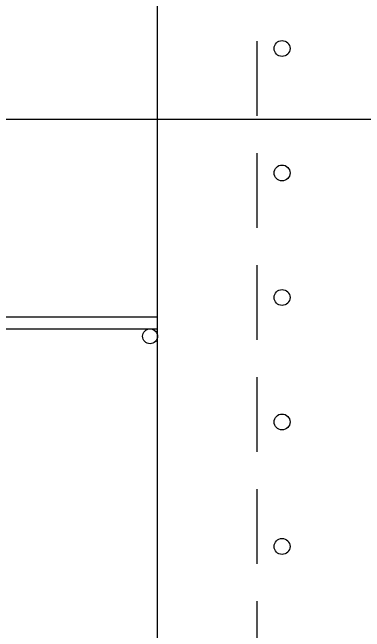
# Model space of a CAD drawing. Extents: x 537 to 6825, y 5093 to 9063.
# Drawn here: x 1989 to 2342, y 7114 to 7736 of the extents above; entities that cross this region are included whole.
import ezdxf

# ---------------------------------------------------------------- set-up
doc = ezdxf.new("R2010")
doc.units = 0
doc.header["$LTSCALE"] = 100
doc.header["$MEASUREMENT"] = 0
doc.linetypes.add('DASHED2', pattern=[0.375, 0.25, -0.125])
for name, color, linetype in [('3', 3, 'CONTINUOUS'), ('4', 4, 'CONTINUOUS'), ('7', 7, 'CONTINUOUS'), ('TEXT', 3, 'CONTINUOUS')]:
    doc.layers.add(name, color=color, linetype=linetype)

msp = doc.modelspace()

# ---------------------------------------------------------------- linework, layer by layer
at = {"layer": '3', "linetype": 'DASHED2', "ltscale": 3}
msp.add_line((2234.6, 6507.22), (2234.6, 7890.22), dxfattribs=at)
at = {"layer": '3', "ltscale": 5}
for centre in [(2259.6, 7699.72), (2259.6, 7574.72), (2259.6, 7449.72), (2259.6, 7324.72), (2259.6, 7199.72)]:
    msp.add_circle(centre, 8, dxfattribs=at)
at = {"layer": '4', "ltscale": 5}
msp.add_line((2134.6, 5740.22), (2134.6, 8338.22), dxfattribs=at)
at = {"layer": '7', "ltscale": 5}
for p, q in [((1564.6, 7430.22), (2134.6, 7430.22)), ((1564.6, 7418.22), (2134.6, 7418.22))]:
    msp.add_line(p, q, dxfattribs=at)
at = {"layer": 'TEXT'}
msp.add_line((847.94, 7628.74), (6615.12, 7628.74), dxfattribs=at)
at = {"layer": 'TEXT', "ltscale": 5}
msp.add_circle((2127.1, 7410.72), 7.5, dxfattribs=at)

doc.saveas('drawing.dxf')
